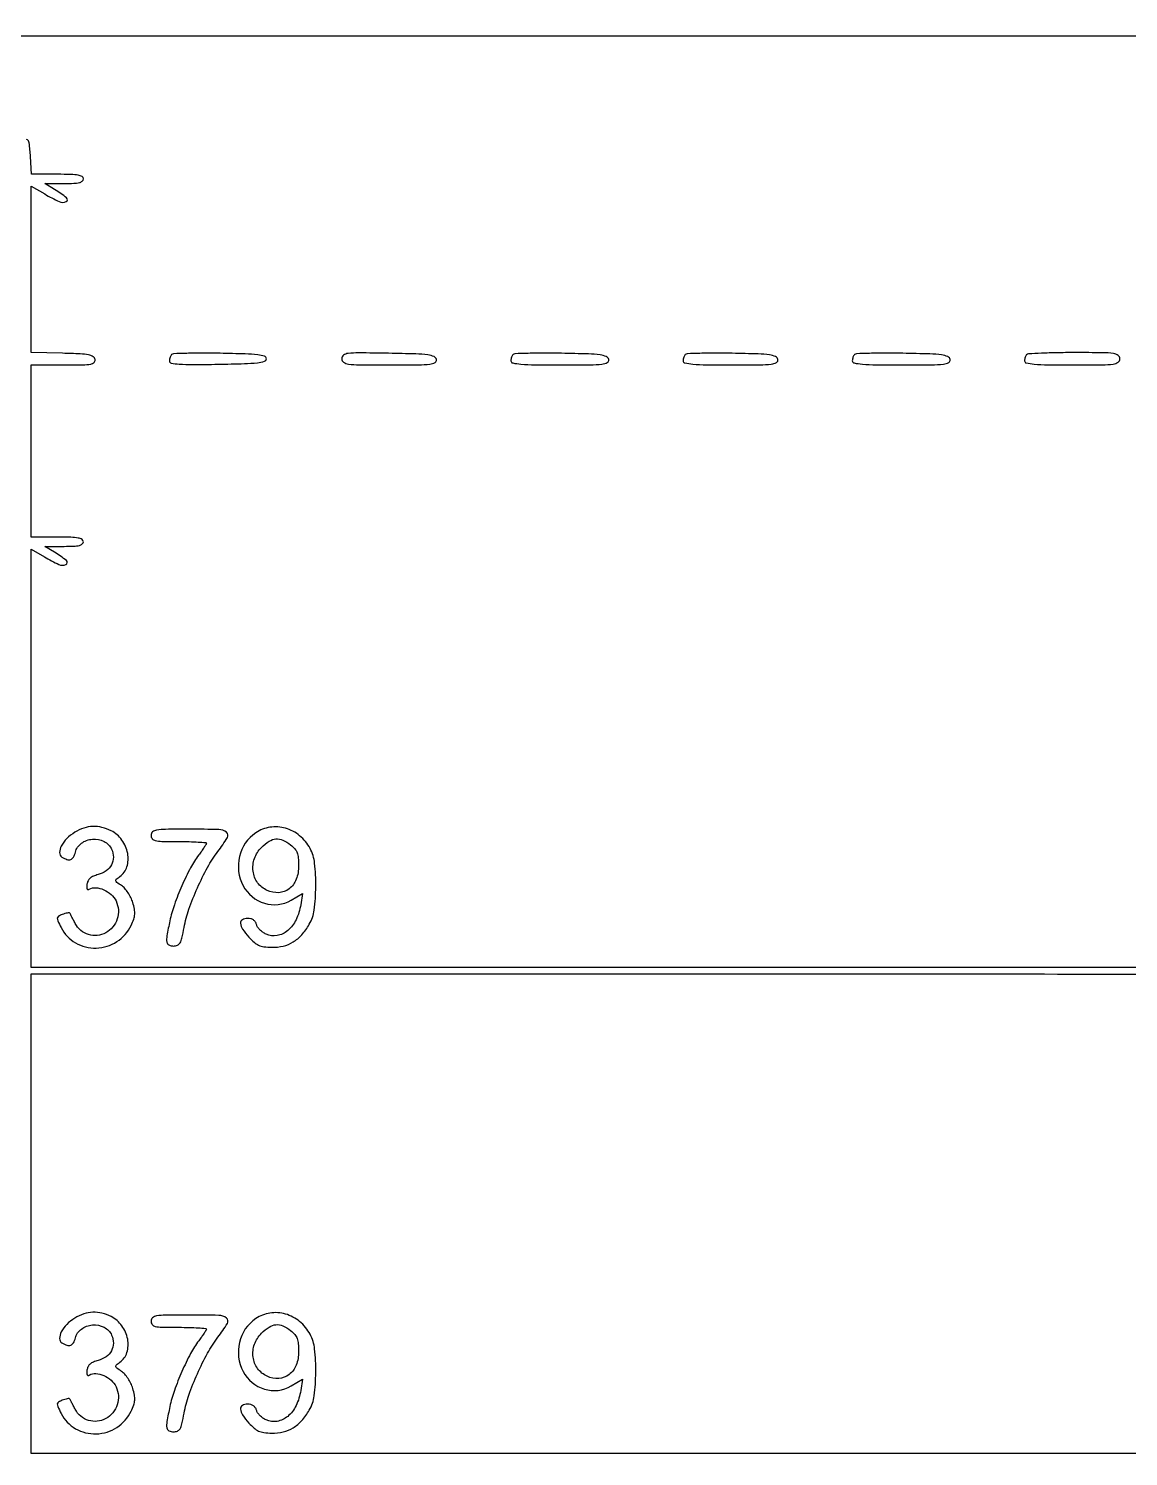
# Model space of a CAD drawing. Extents: x 0 to 836, y 5 to 589.
# Drawn here: x 353.47 to 383.73, y 469.11 to 508.4 of the extents above; entities that cross this region are included whole.
import ezdxf

# ---------------------------------------------------------------- set-up
doc = ezdxf.new("R2010")
doc.units = 0
doc.header["$MEASUREMENT"] = 0

msp = doc.modelspace()

# ---------------------------------------------------------------- linework, layer by layer
for points in [[(201.712326, 537.783562, -0.000001), (217.055896, 537.76491, -0.426088)], [(546.939, 229.3929, -0.000106), (546.943559, 250.949215, -0.000176), (546.957638, 269.095817, -0.000001), (546.976289, 285.583213, -0.415883)], [(836.0595, 588.6891), (420.497259, 588.710259, 0.000013), (261.145696, 588.714318, 0.000021), (126.989856, 588.708632), (4.934769, 588.698274, 0.19889), (4.878609, 588.675009, 0.198853), (4.855343, 588.618859), (4.83877, 516.273901, 0.000036), (4.826254, 436.744061, 0.000021), (4.8222, 342.282364), (4.8222, 95.946129), (4.469225, 95.920114, 0.031904), (4.160456, 95.877435, 0.315999), (4.075312, 95.787407, 0.415411), (4.137995, 95.703578, 0.035338), (4.43445, 95.6826), (4.8222, 95.6826), (4.8222, 50.2101), (4.8222, 4.7376), (420.462, 4.7376), (836.1018, 4.7376)], [(604.852986, 529.408162, -0.000002), (620.423836, 529.389509, -0.550615)], [(238.738155, 529.614638, -0.000002), (224.300981, 529.63329, -0.415836)], [(308.18842, 529.408162, -0.000002), (322.638019, 529.38951, -0.415836)], [(531.796111, 538.074638, -0.000002), (517.6951, 538.093291, -0.426056)], [(413.368417, 538.074638, -0.000002), (399.676779, 538.093291, -0.415815)], [(77.850638, 481.579418, -0.000002), (77.869294, 494.031443, -0.550517)], [(336.166934, 548.220763, -0.000002), (326.827688, 548.233536, -0.413812)], [(77.644162, 421.684687, -0.000002), (77.625507, 409.236574, -0.415775)], [(333.609652, 529.614638, -0.000003), (323.198363, 529.633296, -0.415688)], [(383.716206, 529.408162, -0.000003), (394.123716, 529.389504, -0.425916)], [(381.27946, 547.935135, -0.000004), (390.656104, 547.916048, -0.413615)], [(604.231838, 387.151416, -0.000003), (604.250494, 398.693431, -0.41574)], [(389.238013, 469.1916), (371.390706, 469.1916), (353.5434, 469.1916), (353.5434, 475.7904), (353.5434, 482.3892), (371.3517, 482.3892, -0.000231), (378.180308, 482.38604, -0.000386), (383.928812, 482.376281, -0.000006), (389.141921, 482.363343, -0.413483)], [(389.2446, 482.5584), (371.394, 482.5584), (353.5434, 482.5584), (353.5434, 488.314766), (353.5434, 494.071132), (353.910383, 493.856066, 0.025424), (354.308655, 493.649099, 0.219288), (354.503878, 493.649749, 0.556031), (354.51682, 493.756359, 0.032287), (354.189819, 493.985941), (353.9241, 494.147968), (354.45285, 494.148284, 0.009996), (354.721799, 494.153822, 0.048921), (354.872272, 494.174773, 0.110787), (354.952161, 494.214034, 0.227124), (354.9816, 494.2755, 0.266366), (354.945121, 494.339117, 0.088943), (354.8406, 494.377518, 0.037256), (354.641586, 494.397525, 0.00643), (354.2625, 494.4024), (353.5434, 494.4024), (353.5434, 496.7712), (353.5434, 499.14), (354.437903, 499.14, 0.003739), (354.966122, 499.143951, 0.038603), (355.182928, 499.16398, 0.141275), (355.277628, 499.209724, 0.263156), (355.304061, 499.28805, 0.211012), (355.249556, 499.366856, 0.090154), (355.127532, 499.414179, 0.035666), (354.895426, 499.441892, 0.004927), (354.409558, 499.46021), (353.5434, 499.484319), (353.5434, 501.773598), (353.5434, 504.062878), (353.918015, 503.843339, 0.023984), (354.318283, 503.633868, 0.220063), (354.509534, 503.633686, 0.559736), (354.521862, 503.737719, 0.030161), (354.189819, 503.968741), (353.9241, 504.130768), (354.45285, 504.131084, 0.009996), (354.721799, 504.136622, 0.048921), (354.872272, 504.157573, 0.110787), (354.952161, 504.196834, 0.227124), (354.9816, 504.2583, 0.265613), (354.945264, 504.321875, 0.089397), (354.841304, 504.360296, 0.037456), (354.643364, 504.380317, 0.006482), (354.266722, 504.3852), (353.551844, 504.3852), (353.526472, 504.87165, 0.017296), (353.493746, 505.248165, 0.277549), (353.418322, 505.344797, 0.479493)]]:
    msp.add_lwpolyline(points, format="xyb")
msp.add_lwpolyline([(342.233224, 508.1922), (368.234612, 508.1922), (394.236, 508.1922)])
for points in [[(357.408916, 499.424116, 0.076915), (357.38647, 499.393451, 0.038267), (357.367589, 499.349023, 0.03683), (357.354713, 499.298956, 0.044554), (357.3504, 499.250652, 0.359227), (357.399873, 499.190677, 0.030669), (357.612428, 499.16289, 0.018402), (357.981, 499.151138, 0.00314), (358.68285, 499.159002, 0.003018), (359.410692, 499.176123, 0.020677), (359.768192, 499.201513, 0.04193), (359.963402, 499.240284, 0.334423), (360.0153, 499.3092, 0.330168), (359.964489, 499.37776, 0.044496), (359.77795, 499.416792, 0.021579), (359.435254, 499.442261, 0.003193), (358.741366, 499.459366, 0.00437), (358.248852, 499.464056, 0.006808), (357.824461, 499.458609, 0.002536), (357.461824, 499.447174, 0.189419)], [(362.088, 499.311403, 0.246211), (362.138442, 499.215176, 0.119511), (362.271721, 499.163902, 0.030265), (362.567572, 499.143497, 0.002087), (363.405503, 499.14, 0.002314), (364.199875, 499.143677, 0.026279), (364.513273, 499.16307, 0.092921), (364.655655, 499.207061, 0.330137), (364.694586, 499.28805, 0.252541), (364.627658, 499.370074, 0.065668), (364.457429, 499.415453, 0.025016), (364.128194, 499.441633, 0.002804), (363.377083, 499.459453, 0.002061), (362.551917, 499.471, 0.031064), (362.265332, 499.456015, 0.126764), (362.1372, 499.406828, 0.24262)], [(366.799516, 499.424116, 0.07583), (366.777073, 499.393593, 0.038397), (366.758189, 499.349654, 0.037021), (366.745312, 499.300282, 0.045312), (366.741, 499.2528, 0.360635), (366.790049, 499.193641, 0.025897), (367.017113, 499.162904, 0.017431), (367.399409, 499.144576, 0.003262), (368.100803, 499.14, 0.002229), (368.92179, 499.143659, 0.025463), (369.244842, 499.163011, 0.089261), (369.392218, 499.206796, 0.335169), (369.432186, 499.28805, 0.25126), (369.365676, 499.369964, 0.066494), (369.197367, 499.415404, 0.02531), (368.871864, 499.441595, 0.002851), (368.130899, 499.459366, 0.004374), (367.638794, 499.464056, 0.006813), (367.214748, 499.458609, 0.00254), (366.85242, 499.447174, 0.18941)], [(371.537168, 499.424168, 0.075779), (371.514705, 499.393625, 0.038403), (371.495804, 499.349669, 0.03703), (371.482916, 499.300286, 0.045349), (371.4786, 499.2528, 0.358453), (371.527083, 499.193861, 0.027169), (371.746782, 499.162961, 0.017967), (372.117644, 499.144596, 0.003387), (372.796103, 499.14, 0.002314), (373.590473, 499.143677, 0.026279), (373.903873, 499.163071, 0.092918), (374.046258, 499.207061, 0.330132), (374.085191, 499.28805, 0.247809), (374.019791, 499.36968, 0.068663), (373.856437, 499.415313, 0.026106), (373.540634, 499.441613, 0.002986), (372.826256, 499.459418, 0.004531), (372.350385, 499.464123, 0.007041), (371.939998, 499.458683, 0.002706), (371.589935, 499.447214, 0.189013)], [(376.190116, 499.424116, 0.07583), (376.167673, 499.393593, 0.038397), (376.148789, 499.349654, 0.037021), (376.135912, 499.300282, 0.045312), (376.1316, 499.2528, 0.360635), (376.180649, 499.193641, 0.025897), (376.407713, 499.162904, 0.017431), (376.790009, 499.144576, 0.003262), (377.491403, 499.14, 0.002229), (378.31239, 499.143659, 0.025463), (378.635442, 499.163011, 0.089261), (378.782818, 499.206796, 0.335169), (378.822786, 499.28805, 0.25126), (378.756276, 499.369964, 0.066494), (378.587967, 499.415404, 0.02531), (378.262464, 499.441595, 0.002851), (377.521499, 499.459366, 0.004374), (377.029394, 499.464056, 0.006813), (376.605348, 499.458609, 0.00254), (376.24302, 499.447174, 0.18941)], [(380.9256, 499.422, 0.077955), (380.903962, 499.392311, 0.038133), (380.885767, 499.349032, 0.036641), (380.873358, 499.300126, 0.043841), (380.8692, 499.2528, 0.35812), (380.917598, 499.193894, 0.027363), (381.136219, 499.162969, 0.018048), (381.505404, 499.144599, 0.003406), (382.1805, 499.14, 0.00213), (383.009826, 499.143532, 0.02996), (383.306737, 499.163879, 0.116079), (383.441231, 499.214418, 0.250083), (383.4918, 499.3092, 0.243639), (383.442859, 499.403675, 0.120793), (383.313787, 499.454398, 0.031262), (383.028583, 499.474831, 0.002254), (382.2369, 499.4784, 0.004201), (381.751833, 499.474325, 0.006546), (381.334059, 499.461833, 0.002389), (380.976685, 499.44475, 0.185292)], [(354.747225, 486.280678, 0.05724), (354.524, 486.106759, 0.079312), (354.373494, 485.903032, 0.117294), (354.328068, 485.720923, 0.260038), (354.39421, 485.599237, 0.05749), (354.531669, 485.532961, 0.172685), (354.634325, 485.53374, 0.181409), (354.710157, 485.598722, 0.064459), (354.763263, 485.733777, -0.175745), (354.928953, 485.979195, -0.138244), (355.231977, 486.091277, -0.136796), (355.55135, 486.029067, -0.171396), (355.759457, 485.813166, -0.106441), (355.807813, 485.592198, -0.124181), (355.756083, 485.384182, -0.117926), (355.608624, 485.217942, -0.089777), (355.386756, 485.115825, 0.037174), (355.256605, 485.07174, 0.078838), (355.166582, 485.015519, 0.096747), (355.109805, 484.942709, 0.081497), (355.080236, 484.84936, 0.02891), (355.073174, 484.767764, 0.119365), (355.083381, 484.719657, 0.276238), (355.108607, 484.702946, 0.151038), (355.14575, 484.712579, -0.159397), (355.321098, 484.755014, -0.083857), (355.540839, 484.699836, -0.077814), (355.746422, 484.568453, -0.100804), (355.880795, 484.390181, -0.191519), (355.913701, 483.896201, -0.191007), (355.598474, 483.513802, -0.202782), (355.123163, 483.464295, -0.203787), (354.75787, 483.770995, 0.002093), (354.704292, 483.87531, 0.003032), (354.65603, 483.96695, 0.001553), (354.614415, 484.044241, 0.050235), (354.602423, 484.061867, 0.2614), (354.586578, 484.067862, 0.016535), (354.535813, 484.058479, 0.020895), (354.473257, 484.041997, 0.013728), (354.402709, 484.01808, 0.039093), (354.296959, 483.969265, 0.24682), (354.265672, 483.921115, 0.130591), (354.278023, 483.848045, 0.008927), (354.369277, 483.656712, 0.147626), (354.764449, 483.237607, 0.139204), (355.335138, 483.094912, 0.136262), (355.904928, 483.272713, 0.139495), (356.295356, 483.717625, 0.026915), (356.366326, 483.890647, 0.065692), (356.394211, 484.025277, 0.065092), (356.386343, 484.163275, 0.02604), (356.341446, 484.347513, 0.04112), (356.288515, 484.48266, 0.032659), (356.210495, 484.618679, 0.03366), (356.120812, 484.73583, 0.067627), (356.033053, 484.812042, -0.011292), (355.900436, 484.903281, -0.194404), (355.872932, 484.946998, -0.269165), (355.888417, 484.989643, -0.021404), (355.987553, 485.065605, 0.167484), (356.181132, 485.33228, 0.122146), (356.200655, 485.700834, 0.109855), (356.041914, 486.067068, 0.116958), (355.745769, 486.321668, 0.058259), (355.493973, 486.416693, 0.071498), (355.244167, 486.442193, 0.070868), (354.995541, 486.396301, 0.055932)], [(359.722204, 486.265586, 0.188759), (359.27332, 485.611223, 0.180396), (359.377009, 484.810777, 0.199234), (359.962123, 484.326183, 0.210904), (360.700223, 484.413183), (361.011659, 484.596935), (360.961496, 484.287819, -0.071214), (360.832322, 483.87472, -0.105821), (360.601913, 483.575444, -0.133073), (360.311062, 483.438787, -0.151692), (360.006847, 483.477458, -0.049128), (359.919457, 483.528158, -0.042152), (359.838664, 483.597341, -0.044207), (359.775772, 483.673534, -0.086696), (359.74318, 483.744838, 0.08419), (359.711157, 483.815829, 0.095531), (359.658589, 483.86873, 0.088381), (359.586548, 483.901056, 0.061447), (359.497833, 483.912, 0.133082), (359.35518, 483.873347, 0.285943), (359.30418, 483.776464, 0.133017), (359.360257, 483.616382, 0.031957), (359.535506, 483.39304, 0.031825), (359.677555, 483.25309, 0.075144), (359.802836, 483.173788, 0.071526), (359.949792, 483.132879, 0.026746), (360.163752, 483.116755, 0.06371), (360.47925, 483.150168, 0.079209), (360.751675, 483.26242, 0.074413), (360.988075, 483.460524, 0.048802), (361.196985, 483.748724, 0.101117), (361.330866, 484.141955, 0.029258), (361.374731, 484.785024, 0.02942), (361.342935, 485.430546, 0.096872), (361.217034, 485.835853, 0.096072), (360.930655, 486.185766, 0.103728), (360.541412, 486.391711, 0.107938), (360.114991, 486.419419, 0.112028)], [(356.8428, 486.1962, 0.17273), (356.875473, 486.104443, 0.168559), (356.959125, 486.05285, 0.050222), (357.141678, 486.031151, 0.004487), (357.6042, 486.027, -0.005903), (357.896149, 486.023553, -0.009819), (358.141939, 486.012916, -0.003822), (358.347732, 485.998378, -0.391498), (358.3656, 485.979055, -0.137513), (358.357179, 485.949015, -0.007359), (358.303952, 485.86437, -0.011075), (358.236135, 485.76486, -0.007811), (358.155736, 485.655965, 0.041374), (357.932037, 485.306118, 0.018158), (357.692675, 484.810463, 0.018215), (357.485387, 484.287162, 0.033072), (357.360646, 483.844386, 0.007607), (357.279936, 483.432002, 0.081087), (357.27717, 483.261708, 0.24362), (357.335217, 483.181, 0.117881), (357.462368, 483.1506, 0.103986), (357.571194, 483.17348, 0.161113), (357.641858, 483.237221, 0.073435), (357.693722, 483.370632, 0.010075), (357.754351, 483.663671, -0.037612), (357.886964, 484.164074, -0.021031), (358.118548, 484.75017, -0.021025), (358.398948, 485.315554, -0.037128), (358.68285, 485.752049, 0.026417), (358.942335, 486.132917, 0.379622), (358.915232, 486.281533, 0.161247), (358.710391, 486.355155, 0.006323), (357.9003, 486.3654, 0.002827), (357.240341, 486.361669, 0.036854), (356.996137, 486.340866, 0.138781), (356.885668, 486.289606, 0.218517)], [(360.680691, 485.93626, -0.046524), (360.795721, 485.827039, -0.087942), (360.861588, 485.717871, -0.070477), (360.894154, 485.576707, -0.021505), (360.9036, 485.357172, -0.091023), (360.835726, 484.987423, -0.137344), (360.642367, 484.725582, -0.15282), (360.358176, 484.619115, -0.121259), (360.03435, 484.680113, -0.130307), (359.775295, 484.89248, -0.124874), (359.650272, 485.208703, -0.118756), (359.688396, 485.559135, -0.110605), (359.881892, 485.864308, -0.050987), (360.090687, 486.034368, -0.123571), (360.277134, 486.099427, -0.130223), (360.465841, 486.067198, -0.059664)], [(354.747225, 472.913878, 0.05724), (354.524, 472.739959, 0.079312), (354.373494, 472.536232, 0.117294), (354.328068, 472.354123, 0.260038), (354.39421, 472.232437, 0.05749), (354.531669, 472.166161, 0.172685), (354.634325, 472.16694, 0.181409), (354.710157, 472.231922, 0.064459), (354.763263, 472.366977, -0.175745), (354.928953, 472.612395, -0.138244), (355.231977, 472.724477, -0.136796), (355.55135, 472.662267, -0.171396), (355.759457, 472.446366, -0.106441), (355.807813, 472.225398, -0.124181), (355.756083, 472.017382, -0.117926), (355.608624, 471.851142, -0.089777), (355.386756, 471.749025, 0.037174), (355.256605, 471.70494, 0.078838), (355.166582, 471.648719, 0.096747), (355.109805, 471.575909, 0.081497), (355.080236, 471.48256, 0.02891), (355.073174, 471.400964, 0.119365), (355.083381, 471.352857, 0.276238), (355.108607, 471.336146, 0.151038), (355.14575, 471.345779, -0.159397), (355.321098, 471.388214, -0.083857), (355.540839, 471.333036, -0.077814), (355.746422, 471.201653, -0.100804), (355.880795, 471.023381, -0.191519), (355.913701, 470.529401, -0.191007), (355.598474, 470.147002, -0.202782), (355.123163, 470.097495, -0.203787), (354.75787, 470.404195, 0.002093), (354.704292, 470.50851, 0.003032), (354.65603, 470.60015, 0.001553), (354.614415, 470.677441, 0.050235), (354.602423, 470.695067, 0.2614), (354.586578, 470.701062, 0.016535), (354.535813, 470.691679, 0.020895), (354.473257, 470.675197, 0.013728), (354.402709, 470.65128, 0.039093), (354.296959, 470.602465, 0.24682), (354.265672, 470.554315, 0.130591), (354.278023, 470.481245, 0.008927), (354.369277, 470.289912, 0.147626), (354.764449, 469.870807, 0.139204), (355.335138, 469.728112, 0.136262), (355.904928, 469.905913, 0.139495), (356.295356, 470.350825, 0.026915), (356.366326, 470.523847, 0.065692), (356.394211, 470.658477, 0.065092), (356.386343, 470.796475, 0.02604), (356.341446, 470.980713, 0.04112), (356.288515, 471.11586, 0.032659), (356.210495, 471.251879, 0.03366), (356.120812, 471.36903, 0.067627), (356.033053, 471.445242, -0.011292), (355.900436, 471.536481, -0.194404), (355.872932, 471.580198, -0.269165), (355.888417, 471.622843, -0.021404), (355.987553, 471.698805, 0.167484), (356.181132, 471.96548, 0.122146), (356.200655, 472.334034, 0.109855), (356.041914, 472.700268, 0.116958), (355.745769, 472.954868, 0.058259), (355.493973, 473.049893, 0.071498), (355.244167, 473.075393, 0.070868), (354.995541, 473.029501, 0.055932)], [(359.722204, 472.898786, 0.188759), (359.27332, 472.244423, 0.180396), (359.377009, 471.443977, 0.199234), (359.962123, 470.959383, 0.210904), (360.700223, 471.046383), (361.011659, 471.230135), (360.961496, 470.921019, -0.071214), (360.832322, 470.50792, -0.105821), (360.601913, 470.208644, -0.133073), (360.311062, 470.071987, -0.151692), (360.006847, 470.110658, -0.049128), (359.919457, 470.161358, -0.042152), (359.838664, 470.230541, -0.044207), (359.775772, 470.306734, -0.086696), (359.74318, 470.378038, 0.08419), (359.711157, 470.449029, 0.095531), (359.658589, 470.50193, 0.088381), (359.586548, 470.534256, 0.061447), (359.497833, 470.5452, 0.133082), (359.35518, 470.506547, 0.285943), (359.30418, 470.409664, 0.133017), (359.360257, 470.249582, 0.031957), (359.535506, 470.02624, 0.031825), (359.677555, 469.88629, 0.075144), (359.802836, 469.806988, 0.071526), (359.949792, 469.766079, 0.026746), (360.163752, 469.749955, 0.06371), (360.47925, 469.783368, 0.079209), (360.751675, 469.89562, 0.074413), (360.988075, 470.093724, 0.048802), (361.196985, 470.381924, 0.101117), (361.330866, 470.775155, 0.029258), (361.374731, 471.418224, 0.02942), (361.342935, 472.063746, 0.096872), (361.217034, 472.469053, 0.096072), (360.930655, 472.818966, 0.103728), (360.541412, 473.024911, 0.107938), (360.114991, 473.052619, 0.112028)], [(356.8428, 472.8294, 0.17273), (356.875473, 472.737643, 0.168559), (356.959125, 472.68605, 0.050222), (357.141678, 472.664351, 0.004487), (357.6042, 472.6602, -0.005903), (357.896149, 472.656753, -0.009819), (358.141939, 472.646116, -0.003822), (358.347732, 472.631578, -0.391498), (358.3656, 472.612255, -0.137513), (358.357179, 472.582215, -0.007359), (358.303952, 472.49757, -0.011075), (358.236135, 472.39806, -0.007811), (358.155736, 472.289165, 0.041374), (357.932037, 471.939318, 0.018158), (357.692675, 471.443663, 0.018215), (357.485387, 470.920362, 0.033072), (357.360646, 470.477586, 0.007607), (357.279936, 470.065202, 0.081087), (357.27717, 469.894908, 0.24362), (357.335217, 469.8142, 0.117881), (357.462368, 469.7838, 0.103986), (357.571194, 469.80668, 0.161113), (357.641858, 469.870421, 0.073435), (357.693722, 470.003832, 0.010075), (357.754351, 470.296871, -0.037612), (357.886964, 470.797274, -0.021031), (358.118548, 471.38337, -0.021025), (358.398948, 471.948754, -0.037128), (358.68285, 472.385249, 0.026417), (358.942335, 472.766117, 0.379622), (358.915232, 472.914733, 0.161247), (358.710391, 472.988355, 0.006323), (357.9003, 472.9986, 0.002827), (357.240341, 472.994869, 0.036854), (356.996137, 472.974066, 0.138781), (356.885668, 472.922806, 0.218517)], [(360.680691, 472.56946, -0.046524), (360.795721, 472.460239, -0.087942), (360.861588, 472.351071, -0.070477), (360.894154, 472.209907, -0.021505), (360.9036, 471.990372, -0.091023), (360.835726, 471.620623, -0.137344), (360.642367, 471.358782, -0.15282), (360.358176, 471.252315, -0.121259), (360.03435, 471.313313, -0.130307), (359.775295, 471.52568, -0.124874), (359.650272, 471.841903, -0.118756), (359.688396, 472.192335, -0.110605), (359.881892, 472.497508, -0.050987), (360.090687, 472.667568, -0.123571), (360.277134, 472.732627, -0.130223), (360.465841, 472.700398, -0.059664)]]:
    msp.add_lwpolyline(points, format="xyb", close=True)

doc.saveas('drawing.dxf')
